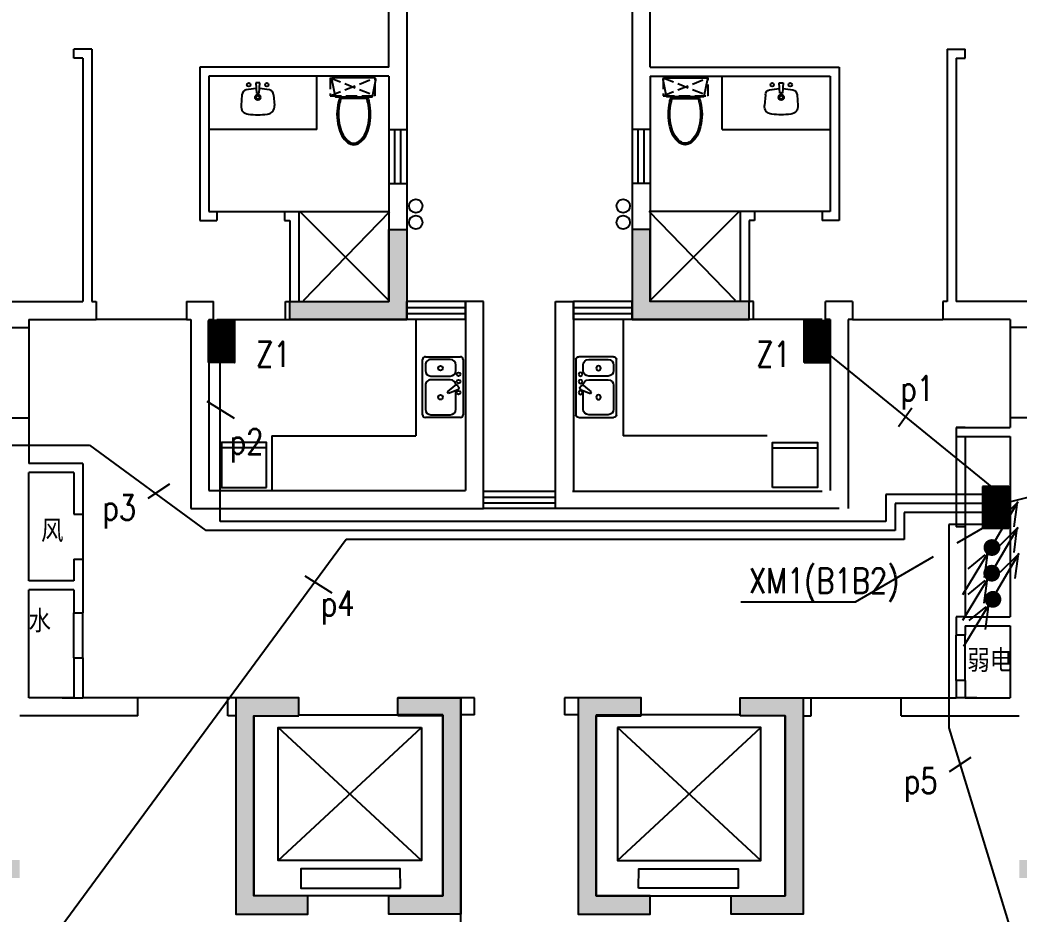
# Model space of a CAD drawing. Extents: x 45735 to 146968, y -75167 to -15767.
# Drawn here: x 65565 to 76660, y -42174 to -32249 of the extents above; entities that cross this region are included whole.
import ezdxf

# ---------------------------------------------------------------- set-up
doc = ezdxf.new("R2010")
doc.units = 0
doc.header["$LTSCALE"] = 1000
doc.header["$MEASUREMENT"] = 0
doc.linetypes.add('DASH', pattern=[0.35, 0.25, -0.1])
doc.linetypes.add('DASHED_50', pattern=[0.375, 0.25, -0.125])
doc.layers.get('0').update_dxf_attribs({"linetype": 'CONTINUOUS'})
for name, color, linetype in [('DJ', 4, 'CONTINUOUS'), ('WALL', 7, 'CONTINUOUS'), ('WINDOW', 7, 'CONTINUOUS'), ('WIRE', 1, 'CONTINUOUS'), ('厨卫', 251, 'CONTINUOUS'), ('柱', 252, 'CONTINUOUS'), ('热水器', 252, 'CONTINUOUS'), ('空调位', 7, 'CONTINUOUS'), ('管道', 6, 'CONTINUOUS')]:
    doc.layers.add(name, color=color, linetype=linetype)
doc.styles.add('_HZTXT', font='txt.shx', dxfattribs={"width": 0.8, "bigfont": 'hztxt.shx'})
doc.styles.add('DIM_FONT', font='wcad.shx', dxfattribs={"width": 0.8})
doc.styles.add('HZTXT', font='romans.shx', dxfattribs={"width": 0.8, "bigfont": 'hztxt.shx'})

# ---------------------------------------------------------------- blocks, each defined once
blk = doc.blocks.new('WC2')
for points in [[(211, 207, 0.354037), (207, 212), (24, 251, 0.477064), (0, 231), (0, -231, 0.477064), (12, -241), (207, -200, 0.354037), (211, -195)], [(218, 163), (218, -150, 0.033558), (269, -165, 0.056391), (405, -181, 0.056391), (541, -165, 0.070142), (644, -126, 0.106098), (721, -59, 0.162033), (743, 6, 0.162033), (721, 71, 0.106098), (644, 138, 0.070142), (541, 178, 0.056391), (405, 193, 0.056391), (269, 178, 0.033558)], [(232, 150), (232, -138, 0.027675), (273, -149, 0.056391), (405, -164, 0.056391), (537, -149, 0.070142), (636, -112, 0.106098), (708, -49, 0.162033), (726, 6, 0.162033), (708, 61, 0.106098), (636, 124, 0.070142), (537, 162, 0.056391), (405, 177, 0.056391), (273, 162, 0.027675)]]:
    blk.add_lwpolyline(points, format="xyb", close=True)
blk = doc.blocks.new('*X23')
at = {"color": 0}
for p, q in [((42.1112, 32.9931), (42.3612, 33.2431)), ((42.1113, 32.9949), (42.3594, 33.2431)), ((42.1113, 32.9967), (42.3577, 33.2431)), ((42.1113, 32.9984), (42.3559, 33.2431)), ((42.1113, 33.0002), (42.3541, 33.2431)), ((42.1113, 33.002), (42.3524, 33.2431)), ((42.1113, 33.0037), (42.3506, 33.2431)), ((42.1113, 33.0055), (42.3488, 33.2431)), ((42.1113, 33.0073), (42.3471, 33.2431)), ((42.1113, 33.009), (42.3453, 33.2431)), ((42.1113, 33.0108), (42.3435, 33.2431)), ((42.1113, 33.0126), (42.3418, 33.2431)), ((42.1113, 33.0143), (42.34, 33.2431)), ((42.1113, 33.0161), (42.3382, 33.2431)), ((42.1113, 33.0179), (42.3365, 33.2431)), ((42.1113, 33.0196), (42.3347, 33.2431)), ((42.1113, 33.0214), (42.3329, 33.2431)), ((42.1113, 33.0232), (42.3312, 33.2431)), ((42.1113, 33.0249), (42.3294, 33.2431)), ((42.1113, 33.0267), (42.3276, 33.2431)), ((42.1113, 33.0285), (42.3259, 33.2431)), ((42.1113, 33.0303), (42.3241, 33.2431)), ((42.1113, 33.032), (42.3223, 33.2431)), ((42.1113, 33.0338), (42.3206, 33.2431)), ((42.1113, 33.0356), (42.3188, 33.2431)), ((42.1113, 33.0373), (42.317, 33.2431)), ((42.1113, 33.0391), (42.3153, 33.2431)), ((42.1113, 33.0409), (42.3135, 33.2431)), ((42.1113, 33.0426), (42.3117, 33.2431)), ((42.1113, 33.0444), (42.31, 33.2431)), ((42.1113, 33.0462), (42.3082, 33.2431)), ((42.1113, 33.0479), (42.3064, 33.2431)), ((42.1113, 33.0497), (42.3046, 33.2431)), ((42.1113, 33.0515), (42.3029, 33.2431)), ((42.1113, 33.0532), (42.3011, 33.2431)), ((42.1113, 33.055), (42.2993, 33.2431)), ((42.1113, 33.0568), (42.2976, 33.2431)), ((42.1113, 33.0585), (42.2958, 33.2431)), ((42.1113, 33.0603), (42.294, 33.2431)), ((42.1113, 33.0621), (42.2923, 33.2431)), ((42.1113, 33.0638), (42.2905, 33.2431)), ((42.1113, 33.0656), (42.2887, 33.2431)), ((42.1113, 33.0674), (42.287, 33.2431)), ((42.1113, 33.0691), (42.2852, 33.2431)), ((42.1113, 33.0709), (42.2834, 33.2431)), ((42.1113, 33.0727), (42.2817, 33.2431)), ((42.1113, 33.0744), (42.2799, 33.2431)), ((42.1113, 33.0762), (42.2781, 33.2431)), ((42.1113, 33.078), (42.2764, 33.2431)), ((42.1113, 33.0797), (42.2746, 33.2431)), ((42.1113, 33.0815), (42.2728, 33.2431)), ((42.1113, 33.0833), (42.2711, 33.2431)), ((42.1113, 33.0851), (42.2693, 33.2431)), ((42.1113, 33.0868), (42.2675, 33.2431)), ((42.1113, 33.0886), (42.2658, 33.2431)), ((42.1113, 33.0904), (42.264, 33.2431)), ((42.1113, 33.0921), (42.2622, 33.2431)), ((42.1113, 33.0939), (42.2605, 33.2431)), ((42.1113, 33.0957), (42.2587, 33.2431)), ((42.1113, 33.0974), (42.2569, 33.2431)), ((42.1113, 33.0992), (42.2552, 33.2431)), ((42.1113, 33.101), (42.2534, 33.2431)), ((42.1113, 33.1027), (42.2516, 33.2431)), ((42.1113, 33.1045), (42.2498, 33.2431)), ((42.1113, 33.1063), (42.2481, 33.2431)), ((42.1113, 33.108), (42.2463, 33.2431)), ((42.1113, 33.1098), (42.2445, 33.2431)), ((42.1113, 33.1116), (42.2428, 33.2431)), ((42.1113, 33.1133), (42.241, 33.2431)), ((42.1113, 33.1151), (42.2392, 33.2431)), ((42.1113, 33.1169), (42.2375, 33.2431)), ((42.1113, 33.1186), (42.2357, 33.2431)), ((42.1113, 33.1204), (42.2339, 33.2431)), ((42.1113, 33.1222), (42.2322, 33.2431)), ((42.1113, 33.1239), (42.2304, 33.2431)), ((42.1113, 33.1257), (42.2286, 33.2431)), ((42.1113, 33.1275), (42.2269, 33.2431)), ((42.1113, 33.1292), (42.2251, 33.2431)), ((42.1113, 33.131), (42.2233, 33.2431)), ((42.1113, 33.1328), (42.2216, 33.2431)), ((42.1113, 33.1346), (42.2198, 33.2431)), ((42.1113, 33.1363), (42.218, 33.2431)), ((42.1113, 33.1381), (42.2163, 33.2431)), ((42.1113, 33.1399), (42.2145, 33.2431)), ((42.1113, 33.1416), (42.2127, 33.2431)), ((42.1113, 33.1434), (42.211, 33.2431)), ((42.1113, 33.1452), (42.2092, 33.2431)), ((42.1113, 33.1469), (42.2074, 33.2431)), ((42.1113, 33.1487), (42.2057, 33.2431)), ((42.1113, 33.1505), (42.2039, 33.2431)), ((42.1113, 33.1522), (42.2021, 33.2431)), ((42.1113, 33.154), (42.2004, 33.2431)), ((42.1113, 33.1558), (42.1986, 33.2431)), ((42.1113, 33.1575), (42.1968, 33.2431)), ((42.1113, 33.1593), (42.195, 33.2431)), ((42.1113, 33.1611), (42.1933, 33.2431)), ((42.1113, 33.1628), (42.1915, 33.2431)), ((42.1113, 33.1646), (42.1897, 33.2431)), ((42.1113, 33.1664), (42.188, 33.2431)), ((42.1113, 33.1681), (42.1862, 33.2431)), ((42.1113, 33.1699), (42.1844, 33.2431)), ((42.1113, 33.1717), (42.1827, 33.2431)), ((42.1113, 33.1734), (42.1809, 33.2431)), ((42.1113, 33.1752), (42.1791, 33.2431)), ((42.1113, 33.177), (42.1774, 33.2431)), ((42.1113, 33.1787), (42.1756, 33.2431)), ((42.1113, 33.1805), (42.1738, 33.2431)), ((42.1113, 33.1823), (42.1721, 33.2431)), ((42.1113, 33.184), (42.1703, 33.2431)), ((42.1113, 33.1858), (42.1685, 33.2431)), ((42.1113, 33.1876), (42.1668, 33.2431)), ((42.1113, 33.1894), (42.165, 33.2431)), ((42.1113, 33.1911), (42.1632, 33.2431)), ((42.1113, 33.1929), (42.1615, 33.2431)), ((42.1113, 33.1947), (42.1597, 33.2431)), ((42.1113, 33.1964), (42.1579, 33.2431)), ((42.1113, 33.1982), (42.1562, 33.2431)), ((42.1113, 33.2), (42.1544, 33.2431)), ((42.1113, 33.2017), (42.1526, 33.2431)), ((42.1113, 33.2035), (42.1509, 33.2431)), ((42.1113, 33.2053), (42.1491, 33.2431)), ((42.1113, 33.207), (42.1473, 33.2431)), ((42.1113, 33.2088), (42.1455, 33.2431)), ((42.1113, 33.2106), (42.1438, 33.2431)), ((42.1113, 33.2123), (42.142, 33.2431)), ((42.1113, 33.2141), (42.1402, 33.2431)), ((42.1113, 33.2159), (42.1385, 33.2431)), ((42.1113, 33.2176), (42.1367, 33.2431)), ((42.1113, 33.2194), (42.1349, 33.2431)), ((42.1113, 33.2212), (42.1332, 33.2431)), ((42.1113, 33.2229), (42.1314, 33.2431)), ((42.1113, 33.2247), (42.1296, 33.2431)), ((42.1113, 33.2265), (42.1279, 33.2431)), ((42.1113, 33.2282), (42.1261, 33.2431)), ((42.1113, 33.23), (42.1243, 33.2431)), ((42.1113, 33.2318), (42.1226, 33.2431)), ((42.1113, 33.2335), (42.1208, 33.2431)), ((42.1113, 33.2353), (42.119, 33.2431)), ((42.1113, 33.2371), (42.1173, 33.2431)), ((42.1113, 33.2388), (42.1155, 33.2431)), ((42.1113, 33.2406), (42.1137, 33.2431)), ((42.1113, 33.2424), (42.112, 33.2431)), ((42.113, 32.9931), (42.363, 33.2431)), ((42.1148, 32.9931), (42.3648, 33.2431)), ((42.1165, 32.9931), (42.3665, 33.2431)), ((42.1183, 32.9931), (42.3683, 33.2431)), ((42.1201, 32.9931), (42.3701, 33.2431)), ((42.1218, 32.9931), (42.3718, 33.2431)), ((42.1236, 32.9931), (42.3736, 33.2431)), ((42.1254, 32.9931), (42.3754, 33.2431)), ((42.1271, 32.9931), (42.3771, 33.2431)), ((42.1289, 32.9931), (42.3789, 33.2431)), ((42.1307, 32.9931), (42.3807, 33.2431)), ((42.1324, 32.9931), (42.3824, 33.2431)), ((42.1342, 32.9931), (42.3842, 33.2431)), ((42.136, 32.9931), (42.386, 33.2431)), ((42.1377, 32.9931), (42.3877, 33.2431)), ((42.1395, 32.9931), (42.3895, 33.2431)), ((42.1413, 32.9931), (42.3913, 33.2431)), ((42.143, 32.9931), (42.393, 33.2431)), ((42.1448, 32.9931), (42.3948, 33.2431)), ((42.1466, 32.9931), (42.3966, 33.2431)), ((42.1483, 32.9931), (42.3983, 33.2431)), ((42.1501, 32.9931), (42.4001, 33.2431)), ((42.1519, 32.9931), (42.4019, 33.2431)), ((42.1536, 32.9931), (42.4036, 33.2431)), ((42.1554, 32.9931), (42.4054, 33.2431)), ((42.1572, 32.9931), (42.4072, 33.2431)), ((42.1589, 32.9931), (42.4089, 33.2431)), ((42.1607, 32.9931), (42.4107, 33.2431)), ((42.1625, 32.9931), (42.4125, 33.2431)), ((42.1643, 32.9931), (42.4143, 33.2431)), ((42.166, 32.9931), (42.416, 33.2431)), ((42.1678, 32.9931), (42.4178, 33.2431)), ((42.1696, 32.9931), (42.4196, 33.2431)), ((42.1713, 32.9931), (42.4213, 33.2431)), ((42.1731, 32.9931), (42.4231, 33.2431)), ((42.1749, 32.9931), (42.4249, 33.2431)), ((42.1766, 32.9931), (42.4266, 33.2431)), ((42.1784, 32.9931), (42.4284, 33.2431)), ((42.1802, 32.9931), (42.4302, 33.2431)), ((42.1819, 32.9931), (42.4319, 33.2431)), ((42.1837, 32.9931), (42.4337, 33.2431)), ((42.1855, 32.9931), (42.4355, 33.2431)), ((42.1872, 32.9931), (42.4372, 33.2431)), ((42.189, 32.9931), (42.439, 33.2431)), ((42.1908, 32.9931), (42.4408, 33.2431)), ((42.1925, 32.9931), (42.4425, 33.2431)), ((42.1943, 32.9931), (42.4443, 33.2431)), ((42.1961, 32.9931), (42.4461, 33.2431)), ((42.1978, 32.9931), (42.4478, 33.2431)), ((42.1996, 32.9931), (42.4496, 33.2431)), ((42.2014, 32.9931), (42.4514, 33.2431)), ((42.2031, 32.9931), (42.4531, 33.2431)), ((42.2049, 32.9931), (42.4549, 33.2431)), ((42.2067, 32.9931), (42.4567, 33.2431)), ((42.2084, 32.9931), (42.4584, 33.2431)), ((42.2102, 32.9931), (42.4602, 33.2431)), ((42.212, 32.9931), (42.462, 33.2431)), ((42.2137, 32.9931), (42.4637, 33.2431)), ((42.2155, 32.9931), (42.4655, 33.2431)), ((42.2173, 32.9931), (42.4673, 33.2431)), ((42.2191, 32.9931), (42.4691, 33.2431)), ((42.2208, 32.9931), (42.4708, 33.2431)), ((42.2226, 32.9931), (42.4726, 33.2431)), ((42.2244, 32.9931), (42.4744, 33.2431)), ((42.2261, 32.9931), (42.4761, 33.2431)), ((42.2279, 32.9931), (42.4779, 33.2431)), ((42.2297, 32.9931), (42.4797, 33.2431)), ((42.2314, 32.9931), (42.4814, 33.2431)), ((42.2332, 32.9931), (42.4832, 33.2431)), ((42.235, 32.9931), (42.485, 33.2431)), ((42.2367, 32.9931), (42.4867, 33.2431)), ((42.2385, 32.9931), (42.4885, 33.2431)), ((42.2403, 32.9931), (42.4903, 33.2431)), ((42.242, 32.9931), (42.492, 33.2431)), ((42.2438, 32.9931), (42.4938, 33.2431)), ((42.2456, 32.9931), (42.4956, 33.2431)), ((42.2473, 32.9931), (42.4973, 33.2431)), ((42.2491, 32.9931), (42.4991, 33.2431)), ((42.2509, 32.9931), (42.5009, 33.2431)), ((42.2526, 32.9931), (42.5026, 33.2431)), ((42.2544, 32.9931), (42.5044, 33.2431)), ((42.2562, 32.9931), (42.5062, 33.2431)), ((42.2579, 32.9931), (42.5079, 33.2431)), ((42.2597, 32.9931), (42.5097, 33.2431)), ((42.2615, 32.9931), (42.5113, 33.2429)), ((42.2632, 32.9931), (42.5113, 33.2411)), ((42.265, 32.9931), (42.5113, 33.2393)), ((42.2668, 32.9931), (42.5113, 33.2376)), ((42.2685, 32.9931), (42.5113, 33.2358)), ((42.2703, 32.9931), (42.5113, 33.234)), ((42.2721, 32.9931), (42.5113, 33.2323)), ((42.2739, 32.9931), (42.5113, 33.2305)), ((42.2756, 32.9931), (42.5113, 33.2287)), ((42.2774, 32.9931), (42.5113, 33.227)), ((42.2792, 32.9931), (42.5113, 33.2252)), ((42.2809, 32.9931), (42.5113, 33.2234)), ((42.2827, 32.9931), (42.5113, 33.2217)), ((42.2845, 32.9931), (42.5113, 33.2199)), ((42.2862, 32.9931), (42.5113, 33.2181)), ((42.288, 32.9931), (42.5113, 33.2164)), ((42.2898, 32.9931), (42.5113, 33.2146)), ((42.2915, 32.9931), (42.5113, 33.2128)), ((42.2933, 32.9931), (42.5113, 33.211)), ((42.2951, 32.9931), (42.5113, 33.2093)), ((42.2968, 32.9931), (42.5113, 33.2075)), ((42.2986, 32.9931), (42.5113, 33.2057)), ((42.3004, 32.9931), (42.5113, 33.204)), ((42.3021, 32.9931), (42.5113, 33.2022)), ((42.3039, 32.9931), (42.5113, 33.2004)), ((42.3057, 32.9931), (42.5113, 33.1987)), ((42.3074, 32.9931), (42.5113, 33.1969)), ((42.3092, 32.9931), (42.5113, 33.1951)), ((42.311, 32.9931), (42.5113, 33.1934)), ((42.3127, 32.9931), (42.5113, 33.1916)), ((42.3145, 32.9931), (42.5113, 33.1898)), ((42.3163, 32.9931), (42.5113, 33.1881)), ((42.318, 32.9931), (42.5113, 33.1863)), ((42.3198, 32.9931), (42.5113, 33.1845)), ((42.3216, 32.9931), (42.5113, 33.1828)), ((42.3233, 32.9931), (42.5113, 33.181)), ((42.3251, 32.9931), (42.5113, 33.1792)), ((42.3269, 32.9931), (42.5113, 33.1775)), ((42.3287, 32.9931), (42.5113, 33.1757)), ((42.3304, 32.9931), (42.5113, 33.1739)), ((42.3322, 32.9931), (42.5113, 33.1722)), ((42.334, 32.9931), (42.5113, 33.1704)), ((42.3357, 32.9931), (42.5113, 33.1686)), ((42.3375, 32.9931), (42.5113, 33.1669)), ((42.3393, 32.9931), (42.5113, 33.1651)), ((42.341, 32.9931), (42.5113, 33.1633)), ((42.3428, 32.9931), (42.5113, 33.1616)), ((42.3446, 32.9931), (42.5113, 33.1598)), ((42.3463, 32.9931), (42.5113, 33.158)), ((42.3481, 32.9931), (42.5113, 33.1562)), ((42.3499, 32.9931), (42.5113, 33.1545)), ((42.3516, 32.9931), (42.5113, 33.1527)), ((42.3534, 32.9931), (42.5113, 33.1509)), ((42.3552, 32.9931), (42.5113, 33.1492)), ((42.3569, 32.9931), (42.5113, 33.1474)), ((42.3587, 32.9931), (42.5113, 33.1456)), ((42.3605, 32.9931), (42.5113, 33.1439)), ((42.3622, 32.9931), (42.5113, 33.1421)), ((42.364, 32.9931), (42.5113, 33.1403)), ((42.3658, 32.9931), (42.5113, 33.1386)), ((42.3675, 32.9931), (42.5113, 33.1368)), ((42.3693, 32.9931), (42.5113, 33.135)), ((42.3711, 32.9931), (42.5113, 33.1333)), ((42.3728, 32.9931), (42.5113, 33.1315)), ((42.3746, 32.9931), (42.5113, 33.1297)), ((42.3764, 32.9931), (42.5113, 33.128)), ((42.3782, 32.9931), (42.5113, 33.1262)), ((42.3799, 32.9931), (42.5113, 33.1244)), ((42.3817, 32.9931), (42.5113, 33.1227)), ((42.3835, 32.9931), (42.5113, 33.1209)), ((42.3852, 32.9931), (42.5113, 33.1191)), ((42.387, 32.9931), (42.5113, 33.1174)), ((42.3888, 32.9931), (42.5113, 33.1156)), ((42.3905, 32.9931), (42.5113, 33.1138)), ((42.3923, 32.9931), (42.5113, 33.1121)), ((42.3941, 32.9931), (42.5113, 33.1103)), ((42.3958, 32.9931), (42.5113, 33.1085)), ((42.3976, 32.9931), (42.5113, 33.1068)), ((42.3994, 32.9931), (42.5113, 33.105)), ((42.4011, 32.9931), (42.5113, 33.1032)), ((42.4029, 32.9931), (42.5113, 33.1014)), ((42.4047, 32.9931), (42.5113, 33.0997)), ((42.4064, 32.9931), (42.5113, 33.0979)), ((42.4082, 32.9931), (42.5113, 33.0961)), ((42.41, 32.9931), (42.5113, 33.0944)), ((42.4117, 32.9931), (42.5113, 33.0926)), ((42.4135, 32.9931), (42.5113, 33.0908)), ((42.4153, 32.9931), (42.5113, 33.0891)), ((42.417, 32.9931), (42.5113, 33.0873)), ((42.4188, 32.9931), (42.5113, 33.0855)), ((42.4206, 32.9931), (42.5113, 33.0838)), ((42.4223, 32.9931), (42.5113, 33.082)), ((42.4241, 32.9931), (42.5113, 33.0802)), ((42.4259, 32.9931), (42.5113, 33.0785)), ((42.4276, 32.9931), (42.5113, 33.0767)), ((42.4294, 32.9931), (42.5113, 33.0749)), ((42.4312, 32.9931), (42.5113, 33.0732)), ((42.433, 32.9931), (42.5113, 33.0714)), ((42.4347, 32.9931), (42.5113, 33.0696)), ((42.4365, 32.9931), (42.5113, 33.0679)), ((42.4383, 32.9931), (42.5113, 33.0661)), ((42.44, 32.9931), (42.5113, 33.0643)), ((42.4418, 32.9931), (42.5113, 33.0626)), ((42.4436, 32.9931), (42.5113, 33.0608)), ((42.4453, 32.9931), (42.5113, 33.059)), ((42.4471, 32.9931), (42.5113, 33.0573)), ((42.4489, 32.9931), (42.5113, 33.0555)), ((42.4506, 32.9931), (42.5113, 33.0537)), ((42.4524, 32.9931), (42.5113, 33.0519)), ((42.4542, 32.9931), (42.5113, 33.0502)), ((42.4559, 32.9931), (42.5113, 33.0484)), ((42.4577, 32.9931), (42.5113, 33.0466)), ((42.4595, 32.9931), (42.5113, 33.0449)), ((42.4612, 32.9931), (42.5113, 33.0431)), ((42.463, 32.9931), (42.5113, 33.0413)), ((42.4648, 32.9931), (42.5113, 33.0396)), ((42.4665, 32.9931), (42.5113, 33.0378)), ((42.4683, 32.9931), (42.5113, 33.036)), ((42.4701, 32.9931), (42.5113, 33.0343)), ((42.4718, 32.9931), (42.5113, 33.0325)), ((42.4736, 32.9931), (42.5113, 33.0307)), ((42.4754, 32.9931), (42.5113, 33.029)), ((42.4771, 32.9931), (42.5113, 33.0272)), ((42.4789, 32.9931), (42.5113, 33.0254)), ((42.4807, 32.9931), (42.5113, 33.0237)), ((42.4824, 32.9931), (42.5113, 33.0219)), ((42.4842, 32.9931), (42.5113, 33.0201)), ((42.486, 32.9931), (42.5113, 33.0184)), ((42.4878, 32.9931), (42.5113, 33.0166)), ((42.4895, 32.9931), (42.5113, 33.0148)), ((42.4913, 32.9931), (42.5113, 33.0131)), ((42.4931, 32.9931), (42.5113, 33.0113)), ((42.4948, 32.9931), (42.5113, 33.0095)), ((42.4966, 32.9931), (42.5113, 33.0078)), ((42.4984, 32.9931), (42.5113, 33.006)), ((42.5001, 32.9931), (42.5113, 33.0042)), ((42.5019, 32.9931), (42.5113, 33.0025)), ((42.5037, 32.9931), (42.5113, 33.0007)), ((42.5054, 32.9931), (42.5113, 32.9989)), ((42.5072, 32.9931), (42.5113, 32.9971)), ((42.509, 32.9931), (42.5113, 32.9954))]:
    blk.add_line(p, q, dxfattribs=at)
blk = doc.blocks.new('A8')
at = {"layer": 'DJ'}
for p, q in [((390, -308), (1326, -308)), ((390, -308), (390, -893)), ((1326, -308), (1326, -893)), ((390, -893), (1326, -893))]:
    blk.add_line(p, q, dxfattribs=at)
blk.add_solid([(390, -893), (390, -308), (1326, -893), (1326, -308)], dxfattribs=at)
at = {"layer": 'DJ', "xscale": 2340, "yscale": 2340, "zscale": 2340}
blk.add_blockref('*X23', (-98150, -78097), dxfattribs=at)
blk = doc.blocks.new('配电箱')
at = {"layer": 'DJ', "xscale": 0.5, "yscale": 0.5, "zscale": 0.5, "rotation": 180}
blk.add_blockref('A8', (380, -626), dxfattribs=at)
blk = doc.blocks.new('M_E29JIV')
at = {"color": 0, "linetype": 'ByBlock'}
for p, q in [((31, 338), (419, 338)), ((0, -307), (0, 307)), ((82, 245), (82, 40)), ((358, 307), (143, 307)), ((419, -20), (419, 245)), ((450, 307), (450, -307)), ((48, 2), (57, -12)), ((59, 31), (163, 70)), ((173, 53), (87, -18)), ((163, 70), (173, 53)), ((143, -82), (358, -82)), ((82, -184), (82, -245)), ((358, -123), (143, -123)), ((419, -245), (419, -184)), ((143, -307), (358, -307)), ((419, -338), (31, -338))]:
    blk.add_line(p, q, dxfattribs=at)
for centre, radius in [((251, 112), 25.6), ((51, 61), 20.5), ((51, -61), 20.5), ((51, -143), 20.5), ((251, -210), 25.6)]:
    blk.add_circle(centre, radius, dxfattribs=at)
for centre, radius, start, end in [((31, 307), 30.7, 90, 180), ((419, 307), 30.7, 0, 90), ((143, 245), 61.4, 90, 180), ((358, 245), 61.4, 0, 90), ((66, 12), 20.5, 110.5377, 210), ((74, -2), 20.5, 210, 309.4623), ((143, -20), 61.4, 180, 270), ((358, -20), 61.4, 270, 0), ((143, -184), 61.4, 90, 180), ((358, -184), 61.4, 0, 90), ((31, -307), 30.7, 180, 270), ((143, -245), 61.4, 180, 270), ((358, -245), 61.4, 270, 0), ((419, -307), 30.7, 270, 0)]:
    blk.add_arc(centre, radius, start, end, dxfattribs=at)
at = {"style": 'DIM_FONT', "width": 0.8, "flags": 9}
for tag in ['XSIZE', 'YSIZE']:
    blk.add_attdef(tag, (0, 0), '', height=0.5, dxfattribs=at)
blk = doc.blocks.new('A$C09C21FE1')
at = {"layer": 'DJ'}
for p, q in [((367, 606), (619, 1036)), ((603, 1018), (404, 820)), ((603, 1002), (570, 754)), ((274, 451), (0, 0)), ((249, 442), (60, 288)), ((273, 439), (240, 190))]:
    blk.add_line(p, q, dxfattribs=at)
at = {"layer": 'DJ', "const_width": 93.3}
blk.add_lwpolyline([(280, 524, 1), (373, 524, 1)], format="xyb", close=True, dxfattribs=at)
blk = doc.blocks.new('A$C0D3133EA')
at = {"layer": 'WIRE'}
for p in [(2, 575), (0, 290), (13, 0)]:
    blk.add_blockref('A$C09C21FE1', p, dxfattribs=at)
blk = doc.blocks.new('RSQ')
at = {"layer": '热水器', "linetype": 'DASH', "ltscale": 0.5}
for p, q in [((-250, 0), (250, -200)), ((-250, -200), (250, 0))]:
    blk.add_line(p, q, dxfattribs=at)
blk.add_lwpolyline([(250, 0), (-250, 0), (-250, -200), (250, -200)], close=True, dxfattribs=at)

msp = doc.modelspace()

# ---------------------------------------------------------------- hatches: boundary and pattern name
at = {"layer": '柱'}
h = msp.add_hatch(color=256, dxfattribs=at)
h.paths.add_polyline_path([(69762.6, -39974.5), (69762.6, -39774.5), (70462.6, -39774.5), (70462.6, -42174.5), (69662.6, -42174.5), (69662.6, -41974.5), (70262.6, -41974.5), (70262.6, -39974.5)])
h.paths.add_polyline_path([(56662.6, -42774.5), (56162.6, -42774.5), (56162.6, -44374.5), (56362.6, -44374.5), (56362.6, -42974.5), (56662.6, -42974.5)])
h.paths.add_polyline_path([(56162.6, -46274.5), (56362.6, -46274.5), (56362.6, -48074.5), (56812.6, -48074.5), (56812.6, -48274.5), (56162.6, -48274.5)])
h.paths.add_polyline_path([(53562.6, -36574.5), (53762.6, -36574.5), (53762.6, -38174.5), (54062.6, -38174.5), (54062.6, -38374.5), (53562.6, -38374.5)])
h.paths.add_polyline_path([(54062.6, -28974.5), (53562.6, -28974.5), (53562.6, -31974.5), (53762.6, -31974.5), (53762.6, -29174.5), (54062.6, -29174.5)])
h.paths.add_polyline_path([(59362.6, -48074.5), (59362.6, -48274.5), (60762.6, -48274.5), (60762.6, -48074.5), (60062.6, -48074.5), (60062.6, -47274.5), (59862.6, -47274.5), (59862.6, -48074.5)])
h.paths.add_polyline_path([(60162.6, -41574.5), (60662.6, -41574.5), (60662.6, -43564.5), (60462.6, -43564.5), (60462.6, -41774.5), (60162.6, -41774.5)])
h.paths.add_polyline_path([(65362.6, -47174.5), (65562.6, -47174.5), (65562.6, -48774.5), (65362.6, -48774.5)])
h.paths.add_polyline_path([(69662.6, -46774.5), (69862.6, -46774.5), (69862.6, -48774.5), (69662.6, -48774.5)])
h.paths.add_polyline_path([(65562.6, -41574.5), (65562.6, -41774.5), (63562.6, -41774.5), (63562.6, -41574.5)])
h.paths.add_polyline_path([(68662.6, -39974.5), (68662.6, -39774.5), (67962.6, -39774.5), (67962.6, -42174.5), (68762.6, -42174.5), (68762.6, -41974.5), (68162.6, -41974.5), (68162.6, -39974.5)])
h.paths.add_polyline_path([(68162.6, -39974.5), (68162.6, -41974.5)], flags=16)
h.paths.add_polyline_path([(61362.6, -35574.5), (61362.6, -35374.5), (63662.6, -35374.5), (63662.6, -35574.5)])
h.paths.add_polyline_path([(57362.6, -35624.5), (57362.6, -35374.5), (58762.6, -35374.5), (58762.6, -35624.5)])
h.paths.add_polyline_path([(59862.6, -38374.5), (59862.6, -38174.5), (61862.6, -38174.5), (61862.6, -38374.5)])
h.paths.add_polyline_path([(56962.6, -28974.5), (57662.6, -28974.5), (57662.6, -30274.5), (57662.6, -30474.5), (57462.6, -30474.5), (57462.6, -29174.5), (56962.6, -29174.5)])
h.paths.add_polyline_path([(69662.6, -34574.5), (69862.6, -34574.5), (69862.6, -35574.5), (68562.6, -35574.5), (68562.6, -35374.5), (69662.6, -35374.5)])
h.paths.add_polyline_path([(63462.6, -31574.5), (63662.6, -31574.5), (63662.6, -27574.5), (63462.6, -27574.5)])
h.paths.add_polyline_path([(69662.6, -30974.5), (69862.6, -30974.5), (69862.6, -27574.5), (69662.6, -27574.5)])
h.paths.add_polyline_path([(84862.6, -35624.5), (84862.6, -35374.5), (83462.6, -35374.5), (83462.6, -35624.5)])
h.paths.add_polyline_path([(76662.6, -41574.5), (76662.6, -41774.5), (78662.6, -41774.5), (78662.6, -41574.5)])
h.paths.add_polyline_path([(72562.6, -46774.5), (72362.6, -46774.5), (72362.6, -48774.5), (72562.6, -48774.5)])
h.paths.add_polyline_path([(76862.6, -47174.5), (76662.6, -47174.5), (76662.6, -48774.5), (76862.6, -48774.5)])
h.paths.add_polyline_path([(73562.6, -39974.5), (73562.6, -39774.5), (74262.6, -39774.5), (74262.6, -42174.5), (73462.6, -42174.5), (73462.6, -41974.5), (74062.6, -41974.5), (74062.6, -39974.5)])
h.paths.add_polyline_path([(72462.6, -39974.5), (72462.6, -39774.5), (71762.6, -39774.5), (71762.6, -42174.5), (72562.6, -42174.5), (72562.6, -41974.5), (71962.6, -41974.5), (71962.6, -39974.5)])
h.paths.add_polyline_path([(74062.6, -39974.5), (74062.6, -41974.5)], flags=16)
h.paths.add_polyline_path([(82862.6, -48074.5), (82862.6, -48274.5), (81462.6, -48274.5), (81462.6, -48074.5), (82162.6, -48074.5), (82162.6, -47274.5), (82362.6, -47274.5), (82362.6, -48074.5)])
h.paths.add_polyline_path([(82062.6, -41574.5), (81562.6, -41574.5), (81562.6, -43564.5), (81762.6, -43564.5), (81762.6, -41774.5), (82062.6, -41774.5)])
h.paths.add_polyline_path([(72562.6, -34574.5), (72362.6, -34574.5), (72362.6, -35574.5), (73662.6, -35574.5), (73662.6, -35374.5), (72562.6, -35374.5)])
h.paths.add_polyline_path([(72562.6, -30974.5), (72362.6, -30974.5), (72362.6, -27574.5), (72562.6, -27574.5)])
h.paths.add_polyline_path([(80862.6, -35574.5), (80862.6, -35374.5), (78562.6, -35374.5), (78562.6, -35574.5)])
h.paths.add_polyline_path([(82362.6, -38374.5), (82362.6, -38174.5), (80362.6, -38174.5), (80362.6, -38374.5)])
h.paths.add_polyline_path([(78762.6, -31574.5), (78562.6, -31574.5), (78562.6, -27574.5), (78762.6, -27574.5)])
h.paths.add_polyline_path([(86062.6, -46274.5), (85862.6, -46274.5), (85862.6, -48074.5), (85412.6, -48074.5), (85412.6, -48274.5), (86062.6, -48274.5)])
h.paths.add_polyline_path([(85562.6, -42774.5), (86062.6, -42774.5), (86062.6, -44374.5), (85862.6, -44374.5), (85862.6, -42974.5), (85562.6, -42974.5)])
h.paths.add_polyline_path([(88662.6, -36574.5), (88462.6, -36574.5), (88462.6, -38174.5), (88162.6, -38174.5), (88162.6, -38374.5), (88662.6, -38374.5)])
h.paths.add_polyline_path([(85262.6, -28974.5), (84562.6, -28974.5), (84562.6, -30274.5), (84562.6, -30474.5), (84762.6, -30474.5), (84762.6, -29174.5), (85262.6, -29174.5)])
h.paths.add_polyline_path([(88162.6, -28974.5), (88662.6, -28974.5), (88662.6, -31974.5), (88462.6, -31974.5), (88462.6, -29174.5), (88162.6, -29174.5)])

# ---------------------------------------------------------------- linework, layer by layer
for p, q in [((69662.6, -33464.5), (69662.6, -34064.5)), ((69729.2, -34064.5), (69729.2, -33464.5)), ((69795.9, -34064.5), (69795.9, -33464.5)), ((69862.6, -33464.5), (69862.6, -34064.5)), ((72362.6, -33464.5), (72362.6, -34064.5)), ((72429.2, -34064.5), (72429.2, -33464.5)), ((72495.9, -34064.5), (72495.9, -33464.5)), ((72562.6, -33464.5), (72562.6, -34064.5)), ((70512.5, -35374.5), (69862.5, -35374.5)), ((72362.6, -35374.5), (71712.6, -35374.5)), ((69862.5, -35441.1), (70512.5, -35441.1)), ((71712.6, -35441.1), (72362.6, -35441.1)), ((69862.5, -35507.8), (70512.5, -35507.8)), ((70512.5, -35574.5), (69862.5, -35574.5)), ((71712.6, -35507.8), (72362.6, -35507.8)), ((72362.6, -35574.5), (71712.6, -35574.5)), ((71512.6, -37484.5), (70712.6, -37484.5)), ((70712.6, -37547.8), (71512.6, -37547.8)), ((70712.6, -37611.1), (71512.6, -37611.1)), ((71512.6, -37674.5), (70712.6, -37674.5)), ((66262.6, -37734.5), (66262.6, -38234.5))]:
    msp.add_line(p, q)
at = {"layer": 'DJ', "linetype": 'ByBlock'}
for p, q in [((67641.2, -36480.9), (67942.5, -36669.3)), ((75322.3, -36762.4), (75469.4, -36556.7)), ((66988.6, -37558.8), (67228.6, -37398.9)), ((75972.6, -38054.3), (76378.5, -37819.2)), ((74843.4, -38708.5), (75710.9, -38205.9)), ((68727.3, -38420.4), (69028.6, -38608.7)), ((73572.3, -38708.5), (74843.4, -38708.5)), ((75888.8, -40593.3), (76128.9, -40433.4))]:
    msp.add_line(p, q, dxfattribs=at)
at = {"layer": 'WALL'}
for p, q in [((69862.6, -26474.5), (69862.6, -33464.5)), ((72362.6, -26474.5), (72362.6, -33464.5)), ((69662.6, -32774.5), (69662.6, -27774.5)), ((72562.6, -32774.5), (72562.6, -27774.5)), ((66162.6, -32674.5), (66162.6, -32574.5)), ((66362.6, -32574.5), (66162.6, -32574.5)), ((66362.6, -32574.5), (66362.6, -35374.5)), ((75862.6, -32574.5), (75862.6, -35374.5)), ((75862.6, -32574.5), (76062.6, -32574.5)), ((76062.6, -32674.5), (76062.6, -32574.5)), ((66262.6, -32674.5), (66162.6, -32674.5)), ((66262.6, -32674.5), (66262.6, -35374.5)), ((75962.6, -32674.5), (75962.6, -35374.5)), ((75962.6, -32674.5), (76062.6, -32674.5)), ((67562.6, -32774.5), (67562.6, -34474.5)), ((69662.6, -32774.5), (67562.6, -32774.5)), ((72562.6, -32774.5), (74662.6, -32774.5)), ((74662.6, -32774.5), (74662.6, -34474.5)), ((67662.6, -32874.5), (67662.6, -34374.5)), ((69662.6, -32874.5), (67662.6, -32874.5)), ((69662.6, -32874.5), (69662.6, -33464.5)), ((72562.6, -32874.5), (72562.6, -33464.5)), ((72562.6, -32874.5), (74562.6, -32874.5)), ((74562.6, -32874.5), (74562.6, -34374.5)), ((69662.6, -33464.5), (69862.6, -33464.5)), ((72562.6, -33464.5), (72362.6, -33464.5)), ((69662.6, -34064.5), (69662.6, -35374.5)), ((69662.6, -34064.5), (69862.6, -34064.5)), ((69862.6, -34064.5), (69862.6, -35374.5)), ((72562.6, -34064.5), (72362.6, -34064.5)), ((72362.6, -34064.5), (72362.6, -35374.5)), ((72562.6, -34064.5), (72562.6, -35374.5)), ((67662.6, -34374.5), (67752.6, -34374.5)), ((67752.6, -34374.5), (67752.6, -34474.5)), ((68502.6, -34374.5), (68662.6, -34374.5)), ((68502.6, -34374.5), (68502.6, -34474.5)), ((68662.6, -34374.5), (68662.6, -35374.5)), ((73722.6, -34374.5), (73562.6, -34374.5)), ((73562.6, -34374.5), (73562.6, -35374.5)), ((73722.6, -34374.5), (73722.6, -34474.5)), ((74472.6, -34374.5), (74472.6, -34474.5)), ((74562.6, -34374.5), (74472.6, -34374.5)), ((67562.6, -34474.5), (67752.6, -34474.5)), ((68502.6, -34474.5), (68562.6, -34474.5)), ((68562.6, -34474.5), (68562.6, -35384.5)), ((73722.6, -34474.5), (73662.6, -34474.5)), ((73662.6, -34474.5), (73662.6, -35384.5)), ((74662.6, -34474.5), (74472.6, -34474.5)), ((64762.6, -35374.5), (66262.6, -35374.5)), ((66362.6, -35374.5), (66412.6, -35374.5)), ((66412.6, -35374.5), (66412.6, -35574.5)), ((67412.6, -35374.5), (67712.6, -35374.5)), ((67412.6, -35374.5), (67412.6, -35574.5)), ((67712.6, -35574.5), (67712.6, -35374.5)), ((68512.6, -35374.5), (69662.6, -35374.5)), ((68512.6, -35574.5), (68512.6, -35374.5)), ((69862.5, -35574.5), (69862.5, -35374.5)), ((70712.6, -35374.5), (70512.5, -35374.5)), ((70512.5, -35574.5), (70512.5, -35374.5)), ((70512.6, -35374.5), (70512.6, -37474.5)), ((70712.6, -37674.5), (70712.6, -35374.5)), ((71512.6, -35374.5), (71712.6, -35374.5)), ((71512.6, -37674.5), (71512.6, -35374.5)), ((71712.6, -35574.5), (71712.6, -35374.5)), ((71712.6, -35374.5), (71712.6, -37484.5)), ((72362.6, -35574.5), (72362.6, -35374.5)), ((73712.6, -35374.5), (72562.6, -35374.5)), ((73712.6, -35574.5), (73712.6, -35374.5)), ((74812.6, -35374.5), (74512.6, -35374.5)), ((74512.6, -35574.5), (74512.6, -35374.5)), ((74812.6, -35374.5), (74812.6, -35574.5)), ((75812.6, -35374.5), (75812.6, -35574.5)), ((75862.6, -35374.5), (75812.6, -35374.5)), ((77462.6, -35374.5), (75962.6, -35374.5)), ((65662.6, -35574.5), (66412.6, -35574.5)), ((65662.6, -35574.5), (65662.6, -35664.5)), ((67412.6, -35574.5), (67462.6, -35574.5)), ((67462.6, -35574.5), (67462.6, -37674.5)), ((67662.6, -35574.5), (67712.6, -35574.5)), ((67662.6, -35574.5), (67662.6, -37474.5)), ((68512.6, -35574.5), (69862.5, -35574.5)), ((73712.6, -35574.5), (72362.6, -35574.5)), ((74562.6, -35574.5), (74512.6, -35574.5)), ((74562.6, -35574.5), (74562.6, -37474.5)), ((74812.6, -35574.5), (74762.6, -35574.5)), ((74762.6, -35574.5), (74762.6, -37674.5)), ((76562.6, -35574.5), (75812.6, -35574.5)), ((76562.6, -35574.5), (76562.6, -35664.5)), ((65462.6, -35664.5), (65662.6, -35664.5)), ((76762.6, -35664.5), (76562.6, -35664.5)), ((65462.6, -36664.5), (65662.6, -36664.5)), ((65662.6, -36664.5), (65662.6, -37174.5)), ((76762.6, -36664.5), (76562.6, -36664.5)), ((76562.6, -36664.5), (76562.6, -36774.5)), ((76062.6, -36774.5), (75962.6, -36774.5)), ((75962.6, -36774.5), (75962.6, -36874.5)), ((75962.6, -36774.5), (76562.6, -36774.5)), ((75962.6, -36874.5), (76562.6, -36874.5)), ((76562.6, -36874.5), (76562.6, -38874.5)), ((66262.6, -37174.5), (65662.6, -37174.5)), ((65662.6, -38474.5), (65662.6, -37274.5)), ((66162.6, -37274.5), (65662.6, -37274.5)), ((66162.6, -37274.5), (66162.6, -37734.5)), ((66262.6, -37174.5), (66262.6, -37734.5)), ((67662.6, -37474.5), (70512.6, -37474.5)), ((74472.6, -37484.5), (71702.6, -37484.5)), ((67462.6, -37674.5), (70712.6, -37674.5)), ((74662.6, -37674.5), (71512.6, -37674.5)), ((66162.6, -37734.5), (66262.6, -37734.5)), ((76062.6, -37874.5), (75962.6, -37874.5)), ((66162.6, -38234.5), (66262.6, -38234.5)), ((66162.6, -38234.5), (66162.6, -38474.5)), ((66262.6, -38234.5), (66262.6, -38830.5)), ((66162.6, -38474.5), (65662.6, -38474.5)), ((66162.6, -38574.5), (65662.6, -38574.5)), ((65662.6, -39774.5), (65662.6, -38574.5)), ((66162.6, -38574.5), (66162.6, -38830.5)), ((66162.6, -38830.5), (66262.6, -38830.5)), ((75962.6, -38874.5), (75962.6, -39080.5)), ((76062.6, -38874.5), (75962.6, -38874.5)), ((76062.6, -38874.5), (76062.6, -38874.5)), ((76062.6, -38874.5), (76562.6, -38874.5)), ((76062.6, -38974.5), (76062.6, -39080.5)), ((76062.6, -38974.5), (76562.6, -38974.5)), ((76562.6, -38974.5), (76562.6, -39774.5)), ((76062.6, -39080.5), (75962.6, -39080.5)), ((66162.6, -39330.5), (66262.6, -39330.5)), ((66162.6, -39330.5), (66162.6, -39774.5)), ((66262.6, -39330.5), (66262.6, -39774.5)), ((75962.6, -39580.5), (75962.6, -39774.5)), ((76062.6, -39580.5), (75962.6, -39580.5)), ((76062.6, -39580.5), (76062.6, -39774.5)), ((66162.6, -39774.5), (65662.6, -39774.5)), ((66872.6, -39774.5), (66262.6, -39774.5)), ((66872.6, -39974.5), (66872.6, -39774.5)), ((68662.6, -39774.5), (67872.6, -39774.5)), ((67872.6, -39974.5), (67872.6, -39774.5)), ((68662.6, -39964.5), (68662.6, -39774.5)), ((70612.6, -39774.5), (69762.6, -39774.5)), ((69762.6, -39964.5), (69762.6, -39774.5)), ((70462.6, -43064.5), (70462.6, -39774.5)), ((70612.6, -39964.5), (70612.6, -39774.5)), ((72462.6, -39774.5), (71612.6, -39774.5)), ((71612.6, -39774.5), (71612.6, -39964.5)), ((71762.6, -39774.5), (71762.6, -42174.5)), ((72462.6, -39964.5), (72462.6, -39774.5)), ((73562.6, -39774.5), (74352.6, -39774.5)), ((73562.6, -39964.5), (73562.6, -39774.5)), ((74352.6, -39974.5), (74352.6, -39774.5)), ((75352.6, -39974.5), (75352.6, -39774.5)), ((75352.6, -39774.5), (75962.6, -39774.5)), ((76062.6, -39774.5), (76562.6, -39774.5)), ((66872.6, -39974.5), (65562.6, -39974.5)), ((67962.6, -39974.5), (67872.6, -39974.5)), ((70262.6, -39964.5), (69762.6, -39964.5)), ((70262.6, -39964.5), (70262.6, -41974.5)), ((70612.6, -39964.5), (70462.6, -39964.5)), ((71762.6, -39964.5), (71612.6, -39964.5)), ((71962.6, -39964.5), (72462.6, -39964.5)), ((71962.6, -39964.5), (71962.6, -41974.5)), ((74262.6, -39974.5), (74352.6, -39974.5)), ((75352.6, -39974.5), (76662.6, -39974.5)), ((70262.6, -41974.5), (68162.6, -41974.5)), ((71962.6, -41974.5), (74062.6, -41974.5))]:
    msp.add_line(p, q, dxfattribs=at)
at = {"layer": 'WINDOW'}
for p, q in [((67752.6, -34374.5), (68502.6, -34374.5)), ((74472.6, -34374.5), (73722.6, -34374.5)), ((67412.6, -35574.5), (66412.6, -35574.5)), ((67752.6, -35574.5), (68552.6, -35574.5)), ((74472.6, -35574.5), (73672.6, -35574.5)), ((74812.6, -35574.5), (75812.6, -35574.5)), ((65662.6, -35664.5), (65662.6, -36664.5)), ((76562.6, -35664.5), (76562.6, -36664.5)), ((75962.6, -36874.5), (75962.6, -37874.5)), ((76062.6, -36874.5), (76062.6, -37874.5)), ((76062.6, -37874.5), (76062.6, -38874.5)), ((66162.6, -39330.5), (66162.6, -38830.5)), ((66262.6, -39330.5), (66262.6, -38830.5)), ((75962.6, -39580.5), (75962.6, -39080.5)), ((76062.6, -39580.5), (76062.6, -39080.5)), ((67872.6, -39774.5), (66872.6, -39774.5)), ((74352.6, -39774.5), (75352.6, -39774.5)), ((68662.6, -39964.5), (69762.6, -39964.5)), ((73562.6, -39964.5), (72462.6, -39964.5)), ((70025.1, -41582.1), (68431.4, -40105.2)), ((68431.4, -41582.1), (70025.1, -40105.2)), ((73793.7, -41582.1), (72200.1, -40105.2)), ((72200.1, -41582.1), (73793.7, -40105.2))]:
    msp.add_line(p, q, dxfattribs=at)
for points in [[(70025.1, -40105.2), (70025.1, -41582.1), (68431.4, -41582.1), (68431.4, -40105.2)], [(72200.1, -40105.2), (72200.1, -41582.1), (73793.7, -41582.1), (73793.7, -40105.2)], [(69792.3, -41889.4), (69787.3, -41672.9), (68683.9, -41672.9), (68683.9, -41889.4)], [(72432.8, -41889.4), (72437.8, -41672.9), (73541.2, -41672.9), (73541.2, -41889.4)]]:
    msp.add_lwpolyline(points, close=True, dxfattribs=at)
at = {"layer": 'WIRE', "linetype": 'ByBlock'}
for p, q in [((76380.7, -37452.3), (74512, -35928.3)), ((67788.8, -37817.2), (67788.8, -35971.2)), ((64181.8, -36970), (66335.9, -36970)), ((66335.9, -36970), (67628.5, -37917.2)), ((76445.2, -37624), (78099.1, -37216.2)), ((75182.8, -37517.2), (75182.8, -37817.2)), ((76316.3, -37517.2), (75182.8, -37517.2)), ((75282.8, -37617.2), (75282.8, -37917.2)), ((76316.3, -37617.2), (75282.8, -37617.2)), ((75382.8, -37717.2), (75382.8, -38017.2)), ((76316.3, -37717.2), (75382.8, -37717.2)), ((75182.8, -37817.2), (67788.8, -37817.2)), ((75282.8, -37917.2), (67628.5, -37917.2)), ((75880, -37851.5), (75880, -40107)), ((76308.5, -37851.5), (75880, -37851.5)), ((69188, -38017.2), (65481.4, -43052.3)), ((75382.8, -38017.2), (69188, -38017.2)), ((75880, -40107), (76765.7, -43004.9))]:
    msp.add_line(p, q, dxfattribs=at)
at = {"layer": '厨卫'}
for p, q in [((68183.1, -32946.9), (68190.5, -33063.6)), ((68229.4, -32946.9), (68183.1, -32946.9)), ((68221.9, -33063.6), (68229.4, -32946.9)), ((68862.6, -33464.5), (68862.6, -32874.5)), ((73362.6, -33464.5), (73362.6, -32874.5)), ((74003.2, -33063.6), (73995.7, -32946.9)), ((73995.7, -32946.9), (74042.1, -32946.9)), ((74042.1, -32946.9), (74034.6, -33063.6)), ((68190.5, -33063.6), (68221.9, -33063.6)), ((74034.6, -33063.6), (74003.2, -33063.6)), ((68862.6, -33464.5), (67672.6, -33464.5)), ((73362.6, -33464.5), (74552.6, -33464.5)), ((68662.6, -34374.5), (69672.6, -34374.5)), ((69662.6, -35364.5), (68672.8, -34374.5)), ((68712.6, -35364.5), (69672.6, -34374.5)), ((73512.6, -35364.5), (72552.6, -34374.5)), ((73562.6, -34374.5), (72552.6, -34374.5)), ((72562.6, -35364.5), (73552.4, -34374.5)), ((69962.6, -35564.5), (69962.6, -36864.5)), ((72262.6, -35564.5), (72262.6, -36864.5)), ((68362.8, -36864.5), (68362.8, -37464.5)), ((68362.8, -36864.5), (69962.6, -36864.5)), ((73862.3, -36864.5), (72262.6, -36864.5)), ((68303.9, -36998.4), (67803.9, -36998.4)), ((73921.3, -36998.4), (74421.3, -36998.4))]:
    msp.add_line(p, q, dxfattribs=at)
for points in [[(68187.2, -33011.6, 0.0463646), (68077, -33025.4, 0.3327345), (68030.1, -33079.9)], [(68382.4, -33079.9, 0.3327345), (68335.5, -33025.4, 0.0463646), (68225.3, -33011.6)], [(73842.8, -33079.9, -0.3327345), (73889.7, -33025.4, -0.0463646), (73999.9, -33011.6)], [(74037.9, -33011.6, -0.0463646), (74148.1, -33025.4, -0.3327345), (74195.1, -33079.9)], [(68019.9, -33198.7, 0.4090753), (68100.4, -33295.9)], [(68312.1, -33295.9, 0.4090753), (68392.5, -33198.7)], [(73913.1, -33295.9, -0.4090753), (73832.6, -33198.7)], [(74205.2, -33198.7, -0.4090753), (74124.8, -33295.9)], [(68100.4, -33295.9, 0.0513874), (68312.1, -33295.9)], [(74124.8, -33295.9, -0.0513874), (73913.1, -33295.9)]]:
    msp.add_lwpolyline(points, format="xyb", dxfattribs=at)
for points in [[(68030.1, -33079.9), (68019.9, -33198.7)], [(68382.4, -33079.9), (68392.5, -33198.7)], [(73842.8, -33079.9), (73832.6, -33198.7)], [(74195.1, -33079.9), (74205.2, -33198.7)]]:
    msp.add_lwpolyline(points, dxfattribs=at)
for points in [[(68303.9, -37439.3), (68303.9, -36939.3), (67803.9, -36939.3), (67803.9, -37439.3)], [(73921.3, -37439.3), (73921.3, -36939.3), (74421.3, -36939.3), (74421.3, -37439.3)]]:
    msp.add_lwpolyline(points, close=True, dxfattribs=at)
for centre, radius in [((68106.2, -32968.7), 20), ((68306.2, -32968.7), 20), ((73918.9, -32968.7), 20), ((74118.9, -32968.7), 20), ((68206.2, -33108.7), 30), ((68206.2, -33108.7), 20), ((74018.9, -33108.7), 30), ((74018.9, -33108.7), 20)]:
    msp.add_circle(centre, radius, dxfattribs=at)
at = {"layer": '柱', "flags": 128}
for points in [[(69662.6, -34574.5), (69862.6, -34574.5), (69862.6, -35574.5), (68562.6, -35574.5), (68562.6, -35374.5), (69662.6, -35374.5), (69662.6, -34574.5)], [(72562.6, -34574.5), (72362.6, -34574.5), (72362.6, -35574.5), (73662.6, -35574.5), (73662.6, -35374.5), (72562.6, -35374.5), (72562.6, -34574.5)], [(68662.6, -39974.5), (68662.6, -39774.5), (67962.6, -39774.5), (67962.6, -42174.5), (68762.6, -42174.5), (68762.6, -41974.5), (68162.6, -41974.5), (68162.6, -39974.5), (68662.6, -39974.5)], [(69762.6, -39974.5), (69762.6, -39774.5), (70462.6, -39774.5), (70462.6, -42174.5), (69662.6, -42174.5), (69662.6, -41974.5), (70262.6, -41974.5), (70262.6, -39974.5), (69762.6, -39974.5)], [(72462.6, -39974.5), (72462.6, -39774.5), (71762.6, -39774.5), (71762.6, -42174.5), (72562.6, -42174.5), (72562.6, -41974.5), (71962.6, -41974.5), (71962.6, -39974.5), (72462.6, -39974.5)], [(73562.6, -39974.5), (73562.6, -39774.5), (74262.6, -39774.5), (74262.6, -42174.5), (73462.6, -42174.5), (73462.6, -41974.5), (74062.6, -41974.5), (74062.6, -39974.5), (73562.6, -39974.5)]]:
    msp.add_lwpolyline(points, dxfattribs=at)
at = {"layer": '柱'}
for points in [[(68162.6, -39974.5), (68162.6, -39974.5), (68162.6, -41974.5), (68162.6, -41974.5)], [(74062.6, -39974.5), (74062.6, -39974.5), (74062.6, -41974.5), (74062.6, -41974.5)]]:
    msp.add_lwpolyline(points, close=True, dxfattribs=at)
at = {"layer": '空调位'}
for p, q in [((66032.6, -39774.5), (66262.6, -39774.5)), ((76192.6, -39774.5), (75962.6, -39774.5))]:
    msp.add_line(p, q, dxfattribs=at)
at = {"layer": '管道'}
for centre in [(69960.4, -34313.7), (72264.7, -34313.7), (69960.4, -34496.5), (72264.7, -34496.5)]:
    msp.add_circle(centre, 75, dxfattribs=at)

# ---------------------------------------------------------------- block references
at = {"layer": 'WIRE', "xscale": -1, "rotation": 90}
msp.add_blockref('配电箱', (67479, -35868.7), dxfattribs=at)
at = {"layer": 'WIRE'}
for p, rotation in [((74746.1, -35868.7), 270), ((76075.3, -37611.8), 89.99999999999999)]:
    msp.add_blockref('配电箱', p, dxfattribs=dict(at, rotation=rotation))
at = {"layer": 'WIRE', "linetype": 'ByBlock'}
msp.add_blockref('A$C0D3133EA', (76030.9, -39205), dxfattribs=at)
at = {"layer": '厨卫', "rotation": 270}
msp.add_blockref('WC2', (69266.5, -32890.9), dxfattribs=at)
at = {"layer": '厨卫', "xscale": -1, "rotation": 90}
msp.add_blockref('WC2', (72958.6, -32890.9), dxfattribs=at)
at = {"layer": '厨卫', "linetype": 'ByBlock', "rotation": 180}
msp.add_blockref('M_E29JIV', (70486.5, -36325.2), dxfattribs=at)
at = {"layer": '厨卫', "linetype": 'ByBlock', "xscale": -1, "rotation": 180}
msp.add_blockref('M_E29JIV', (71738.7, -36325.2), dxfattribs=at)
at = {"layer": '热水器'}
for p in [(69260.1, -32890.9), (72958.6, -32890.9)]:
    msp.add_blockref('RSQ', p, dxfattribs=at)

# ---------------------------------------------------------------- texts
at = {"layer": 'DJ', "linetype": 'DASHED_50', "ltscale": 1000, "style": '_HZTXT', "width": 0.8}
for s, p in [('Z1', (68186, -36099.3)), ('Z1', (73740.5, -36099.3)), ('p1', (75340.7, -36479.1)), ('p2', (67894, -37069.8)), ('p3', (66480.5, -37802.3)), ('XM1(B1B2)', (73659.4, -38613.7)), ('p4', (68906.2, -38866.1)), ('p5', (75380.7, -40836.7))]:
    msp.add_text(s, height=280, dxfattribs=at).set_placement(p)
at = {"layer": '空调位', "style": 'HZTXT'}
for s, p in [('风', (65797.8, -38046.6)), ('水', (65659.3, -39049)), ('弱电', (76085.1, -39487.1))]:
    msp.add_text(s, height=250, dxfattribs=at).set_placement(p)

doc.saveas('drawing.dxf')
